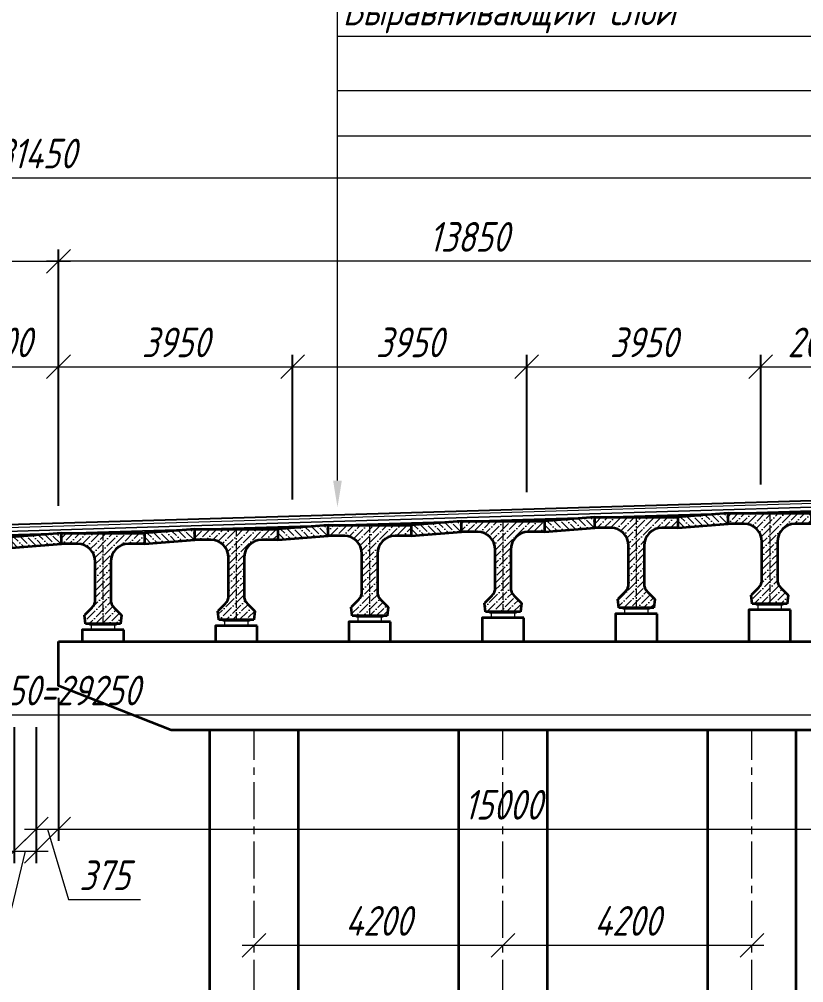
# Model space of a CAD drawing. Header units: millimetres. Extents: x 265754 to 14267433, y -6145605 to 2433772.
# Drawn here: x 6314319 to 6327556, y 86553 to 102808 of the extents above; entities that cross this region are included whole.
import ezdxf
from ezdxf import colors
from ezdxf.entities.mleader import LeaderData, LeaderLine
from ezdxf.math import Vec2, Vec3

# ---------------------------------------------------------------- set-up
doc = ezdxf.new("R2010")
doc.units = ezdxf.units.MM
doc.linetypes.add('осевая', pattern=[2, 1.25, -0.25, 0.25, -0.25])
for name, color, linetype, lineweight in [('04_Невидимые', 3, 'Continuous', 13), ('1-Бетон', 106, 'Continuous', 35), ('1-Тонкая', 5, 'Continuous', 20), ('1-Штриховка', 8, 'Continuous', 9), ('ИС_Выноска', 3, 'Continuous', 18), ('ИС_Выноски', 3, 'Continuous', 18), ('ИС_Ось', 3, 'осевая', 18), ('ИС_Размер', 3, 'Continuous', 18)]:
    doc.layers.add(name, color=color, linetype=linetype, lineweight=lineweight)
doc.layers.add('Красный поперечник', color=1, linetype='Continuous')
doc.styles.add('0', font='isocpeur.ttf', dxfattribs={"width": 0.8, "oblique": 15})
doc.dimstyles.new('М200', dxfattribs={"dimscale": 200, "dimtxt": 2.5, "dimasz": 2, "dimexe": 1, "dimexo": 1, "dimgap": 0.8, "dimtad": 1, "dimdec": 0, "dimzin": 0, "dimdsep": 46, "dimtxsty": '0', "dimblk": 'OBLIQUE', "dimcen": 0.09, "dimdle": 1, "dimclrd": 256, "dimclre": 256, "dimclrt": 256, "dimadec": 4, "dimazin": 0, "dimtfac": 1, "dimtdec": 0, "dimtmove": 1, "dimatfit": 2, "dimfxl": 1, "dimtolj": 1, "dimtzin": 0, "dimlwd": -1, "dimarcsym": 0})

# ---------------------------------------------------------------- blocks, each defined once
blk = doc.blocks.new('1530')
at = {"layer": '1-Штриховка'}
h = blk.add_hatch(dxfattribs=at)
h.set_pattern_fill('ANSI36', color=256, scale=25, style=0)
h.set_pattern_definition([(45, (-1571632.81, 568569.22), (42.0949506, 154.348152), [198.4375, -39.6875, 0, -39.6875])])
h.paths.add_polyline_path([(130, -480), (130, -1117, 0.198927), (189, -1259), (310, -1380), (295, -1530), (-295, -1530), (-310, -1380), (-189, -1259, 0.198898), (-130, -1117), (-130, -480, 0.414214), (-430, -180), (-700, -180), (-700, 0), (700, 0), (700, -180), (430, -180, 0.414224)])
at = {"layer": '1-Бетон'}
for p, q in [((-700, 0), (700, 0)), ((-700, -180), (-700, 0)), ((700, 0), (700, -180)), ((-430, -180), (-700, -180)), ((700, -180), (430, -180)), ((-130, -1117), (-130, -480)), ((130, -480), (130, -1117)), ((-189, -1259), (-310, -1380)), ((189, -1259), (310, -1380)), ((-295, -1530), (-310, -1380)), ((310, -1380), (295, -1530)), ((295, -1530), (-295, -1530))]:
    blk.add_line(p, q, dxfattribs=at)
for centre, radius, start, end in [((-430, -480), 300, 0, 90), ((430, -480), 300, 90, 180), ((-330, -1117), 200, 315.0289, 359.9744), ((330, -1117), 200, 180.0256, 224.9711)]:
    blk.add_arc(centre, radius, start, end, dxfattribs=at)
at = {"layer": 'ИС_Ось', "ltscale": 100}
blk.add_line((0, 0), (0, -1530), dxfattribs=at)
blk = doc.blocks.new('_OBLIQUE')
at = {"color": 0, "linetype": 'ByBlock', "lineweight": -2}
blk.add_line((0.5, 0.5), (-0.5, -0.5), dxfattribs=at)
blk = doc.blocks.new('*D88')
at = {"layer": 'Defpoints', "color": 0, "linetype": 'Continuous', "transparency": 16777216}
for p in [(6314981, 98726), (6314981, 94400), (6310281, 94159)]:
    blk.add_point(p, dxfattribs=at)
at = {"layer": 'ИС_Размер', "lineweight": -2, "transparency": 16777216}
for p, q in [((6310281, 94359), (6310281, 98926)), ((6314981, 94600), (6314981, 98926))]:
    blk.add_line(p, q, dxfattribs=at)
at = {"layer": 'ИС_Размер', "transparency": 16777216}
blk.add_line((6310081, 98726), (6315181, 98726), dxfattribs=at)
at = {"layer": 'ИС_Размер', "linetype": 'Continuous', "transparency": 16777216, "xscale": 400, "yscale": 400, "zscale": 400, "rotation": 180}
blk.add_blockref('_OBLIQUE', (6310281, 98726), dxfattribs=at)
at = {"layer": 'ИС_Размер', "linetype": 'Continuous', "transparency": 16777216, "xscale": 400, "yscale": 400, "zscale": 400}
blk.add_blockref('_OBLIQUE', (6314981, 98726), dxfattribs=at)
at = {"layer": 'ИС_Размер', "linetype": 'Continuous', "transparency": 16777216, "insert": (6312631, 99136), "char_height": 500, "attachment_point": 5, "style": '0'}
blk.add_mtext('\\A1;4700', dxfattribs=at)
blk = doc.blocks.new('*D89')
at = {"layer": 'Defpoints', "color": 0, "transparency": 16777216}
for p in [(6314981, 96946), (6312981, 94943), (6314981, 94400)]:
    blk.add_point(p, dxfattribs=at)
at = {"layer": 'ИС_Размер', "lineweight": -2, "transparency": 16777216}
for p, q in [((6312981, 95143), (6312981, 97146)), ((6314981, 94600), (6314981, 97146))]:
    blk.add_line(p, q, dxfattribs=at)
at = {"layer": 'ИС_Размер', "transparency": 16777216}
blk.add_line((6312781, 96946), (6315181, 96946), dxfattribs=at)
at = {"layer": 'ИС_Размер', "transparency": 16777216, "xscale": 400, "yscale": 400, "zscale": 400, "rotation": 180}
blk.add_blockref('_OBLIQUE', (6312981, 96946), dxfattribs=at)
at = {"layer": 'ИС_Размер', "transparency": 16777216, "xscale": 400, "yscale": 400, "zscale": 400}
blk.add_blockref('_OBLIQUE', (6314981, 96946), dxfattribs=at)
at = {"layer": 'ИС_Размер', "transparency": 16777216, "insert": (6313981, 97356), "char_height": 500, "attachment_point": 5, "style": '0'}
blk.add_mtext('\\A1;2000', dxfattribs=at)
blk = doc.blocks.new('*D90')
at = {"layer": 'Defpoints', "color": 0, "linetype": 'Continuous', "transparency": 16777216}
for p in [(6318931, 96946), (6318931, 94506), (6314981, 94400)]:
    blk.add_point(p, dxfattribs=at)
at = {"layer": 'ИС_Размер', "lineweight": -2, "transparency": 16777216}
for p, q in [((6314981, 94600), (6314981, 97146)), ((6318931, 94706), (6318931, 97146))]:
    blk.add_line(p, q, dxfattribs=at)
at = {"layer": 'ИС_Размер', "transparency": 16777216}
blk.add_line((6314781, 96946), (6319131, 96946), dxfattribs=at)
at = {"layer": 'ИС_Размер', "linetype": 'Continuous', "transparency": 16777216, "xscale": 400, "yscale": 400, "zscale": 400, "rotation": 180}
blk.add_blockref('_OBLIQUE', (6314981, 96946), dxfattribs=at)
at = {"layer": 'ИС_Размер', "linetype": 'Continuous', "transparency": 16777216, "xscale": 400, "yscale": 400, "zscale": 400}
blk.add_blockref('_OBLIQUE', (6318931, 96946), dxfattribs=at)
at = {"layer": 'ИС_Размер', "linetype": 'Continuous', "transparency": 16777216, "insert": (6316956, 97356), "char_height": 500, "attachment_point": 5, "style": '0'}
blk.add_mtext('\\A1;3950', dxfattribs=at)
blk = doc.blocks.new('*D91')
at = {"layer": 'Defpoints', "color": 0, "linetype": 'Continuous', "transparency": 16777216}
for p in [(6322881, 96946), (6322881, 94629), (6318931, 94506)]:
    blk.add_point(p, dxfattribs=at)
at = {"layer": 'ИС_Размер', "lineweight": -2, "transparency": 16777216}
for p, q in [((6318931, 94706), (6318931, 97146)), ((6322881, 94829), (6322881, 97146))]:
    blk.add_line(p, q, dxfattribs=at)
at = {"layer": 'ИС_Размер', "transparency": 16777216}
blk.add_line((6318731, 96946), (6323081, 96946), dxfattribs=at)
at = {"layer": 'ИС_Размер', "linetype": 'Continuous', "transparency": 16777216, "xscale": 400, "yscale": 400, "zscale": 400, "rotation": 180}
blk.add_blockref('_OBLIQUE', (6318931, 96946), dxfattribs=at)
at = {"layer": 'ИС_Размер', "linetype": 'Continuous', "transparency": 16777216, "xscale": 400, "yscale": 400, "zscale": 400}
blk.add_blockref('_OBLIQUE', (6322881, 96946), dxfattribs=at)
at = {"layer": 'ИС_Размер', "linetype": 'Continuous', "transparency": 16777216, "insert": (6320906, 97356), "char_height": 500, "attachment_point": 5, "style": '0'}
blk.add_mtext('\\A1;3950', dxfattribs=at)
blk = doc.blocks.new('*D92')
at = {"layer": 'Defpoints', "color": 0, "linetype": 'Continuous', "transparency": 16777216}
for p in [(6328831, 96946), (6328831, 95389), (6326831, 94756)]:
    blk.add_point(p, dxfattribs=at)
at = {"layer": 'ИС_Размер', "lineweight": -2, "transparency": 16777216}
for p, q in [((6326831, 94956), (6326831, 97146)), ((6328831, 95589), (6328831, 97146))]:
    blk.add_line(p, q, dxfattribs=at)
at = {"layer": 'ИС_Размер', "transparency": 16777216}
blk.add_line((6326631, 96946), (6329031, 96946), dxfattribs=at)
at = {"layer": 'ИС_Размер', "linetype": 'Continuous', "transparency": 16777216, "xscale": 400, "yscale": 400, "zscale": 400, "rotation": 180}
blk.add_blockref('_OBLIQUE', (6326831, 96946), dxfattribs=at)
at = {"layer": 'ИС_Размер', "linetype": 'Continuous', "transparency": 16777216, "xscale": 400, "yscale": 400, "zscale": 400}
blk.add_blockref('_OBLIQUE', (6328831, 96946), dxfattribs=at)
at = {"layer": 'ИС_Размер', "linetype": 'Continuous', "transparency": 16777216, "insert": (6327831, 97356), "char_height": 500, "attachment_point": 5, "style": '0'}
blk.add_mtext('\\A1;2000', dxfattribs=at)
blk = doc.blocks.new('*D96')
at = {"layer": 'Defpoints', "color": 0, "linetype": 'Continuous', "transparency": 16777216}
for p in [(6330331, 100132), (6298882, 94892), (6330331, 94791)]:
    blk.add_point(p, dxfattribs=at)
at = {"layer": 'ИС_Размер', "lineweight": -2, "transparency": 16777216}
for p, q in [((6298882, 95092), (6298882, 100332)), ((6330331, 94991), (6330331, 100332))]:
    blk.add_line(p, q, dxfattribs=at)
at = {"layer": 'ИС_Размер', "transparency": 16777216}
blk.add_line((6298682, 100132), (6330531, 100132), dxfattribs=at)
at = {"layer": 'ИС_Размер', "linetype": 'Continuous', "transparency": 16777216, "xscale": 400, "yscale": 400, "zscale": 400, "rotation": 180}
blk.add_blockref('_OBLIQUE', (6298882, 100132), dxfattribs=at)
at = {"layer": 'ИС_Размер', "linetype": 'Continuous', "transparency": 16777216, "xscale": 400, "yscale": 400, "zscale": 400}
blk.add_blockref('_OBLIQUE', (6330331, 100132), dxfattribs=at)
at = {"layer": 'ИС_Размер', "linetype": 'Continuous', "transparency": 16777216, "insert": (6314606, 100542), "char_height": 500, "attachment_point": 5, "style": '0'}
blk.add_mtext('\\A1;31450', dxfattribs=at)
blk = doc.blocks.new('*D97')
at = {"layer": 'Defpoints', "color": 0, "linetype": 'Continuous', "transparency": 16777216}
for p in [(6314981, 98726), (6328831, 95389), (6314981, 94400)]:
    blk.add_point(p, dxfattribs=at)
at = {"layer": 'ИС_Размер', "lineweight": -2, "transparency": 16777216}
for p, q in [((6314981, 94600), (6314981, 98926)), ((6328831, 95589), (6328831, 98926))]:
    blk.add_line(p, q, dxfattribs=at)
at = {"layer": 'ИС_Размер', "transparency": 16777216}
blk.add_line((6329031, 98726), (6314781, 98726), dxfattribs=at)
at = {"layer": 'ИС_Размер', "linetype": 'Continuous', "transparency": 16777216, "xscale": 400, "yscale": 400, "zscale": 400, "rotation": 180}
blk.add_blockref('_OBLIQUE', (6314981, 98726), dxfattribs=at)
at = {"layer": 'ИС_Размер', "linetype": 'Continuous', "transparency": 16777216, "xscale": 400, "yscale": 400, "zscale": 400}
blk.add_blockref('_OBLIQUE', (6328831, 98726), dxfattribs=at)
at = {"layer": 'ИС_Размер', "linetype": 'Continuous', "transparency": 16777216, "insert": (6321906, 99136), "char_height": 500, "attachment_point": 5, "style": '0'}
blk.add_mtext('\\A1;13850', dxfattribs=at)
blk = doc.blocks.new('*D107')
at = {"layer": 'Defpoints', "color": 0, "linetype": 'Continuous', "transparency": 16777216}
for p in [(6326831, 96946), (6322881, 94629), (6326831, 94756)]:
    blk.add_point(p, dxfattribs=at)
at = {"layer": 'ИС_Размер', "lineweight": -2, "transparency": 16777216}
for p, q in [((6322881, 94829), (6322881, 97146)), ((6326831, 94956), (6326831, 97146))]:
    blk.add_line(p, q, dxfattribs=at)
at = {"layer": 'ИС_Размер', "transparency": 16777216}
blk.add_line((6322681, 96946), (6327031, 96946), dxfattribs=at)
at = {"layer": 'ИС_Размер', "linetype": 'Continuous', "transparency": 16777216, "xscale": 400, "yscale": 400, "zscale": 400, "rotation": 180}
blk.add_blockref('_OBLIQUE', (6322881, 96946), dxfattribs=at)
at = {"layer": 'ИС_Размер', "linetype": 'Continuous', "transparency": 16777216, "xscale": 400, "yscale": 400, "zscale": 400}
blk.add_blockref('_OBLIQUE', (6326831, 96946), dxfattribs=at)
at = {"layer": 'ИС_Размер', "linetype": 'Continuous', "transparency": 16777216, "insert": (6324856, 97356), "char_height": 500, "attachment_point": 5, "style": '0'}
blk.add_mtext('\\A1;3950', dxfattribs=at)
blk = doc.blocks.new('*U84')
at = {"layer": '1-Бетон'}
blk.add_lwpolyline([(-750, 4000), (750, 4000), (750, -5500), (-750, -5500)], close=True, dxfattribs=at)
at = {"layer": 'ИС_Ось', "ltscale": 500}
blk.add_line((0, -5500), (0, 4000), dxfattribs=at)
blk = doc.blocks.new('*U85')
at = {"layer": 'ИС_Размер', "color": 0, "linetype": 'ByBlock', "lineweight": -2, "transparency": 16777216}
for p in [(0, 0), (4200, 0), (8400, 0)]:
    blk.add_blockref('*U84', p, dxfattribs=at)
blk = doc.blocks.new('*D117')
at = {"layer": 'Defpoints', "color": 0, "linetype": 'Continuous', "transparency": 16777216}
for p in [(6299232, 91062, 5778), (6314231, 91065, 5778), (6314231, 88772)]:
    blk.add_point(p, dxfattribs=at)
at = {"layer": 'ИС_Размер', "lineweight": -2, "transparency": 16777216}
for p, q in [((6314231, 90865), (6314231, 88572)), ((6299232, 90862), (6299232, 88572))]:
    blk.add_line(p, q, dxfattribs=at)
at = {"layer": 'ИС_Размер', "transparency": 16777216}
blk.add_line((6299032, 88772), (6314431, 88772), dxfattribs=at)
at = {"layer": 'ИС_Размер', "linetype": 'Continuous', "transparency": 16777216, "xscale": 400, "yscale": 400, "zscale": 400, "rotation": 180}
blk.add_blockref('_OBLIQUE', (6299232, 88772), dxfattribs=at)
at = {"layer": 'ИС_Размер', "linetype": 'Continuous', "transparency": 16777216, "xscale": 400, "yscale": 400, "zscale": 400}
blk.add_blockref('_OBLIQUE', (6314231, 88772), dxfattribs=at)
at = {"layer": 'ИС_Размер', "linetype": 'Continuous', "transparency": 16777216, "insert": (6306732, 89182), "char_height": 500, "attachment_point": 5, "style": '0'}
blk.add_mtext('\\A1;15000', dxfattribs=at)
blk = doc.blocks.new('*D116')
at = {"layer": 'Defpoints', "color": 0, "linetype": 'Continuous', "transparency": 16777216}
for p in [(6314981, 91562, 5778), (6329981, 91562, 5778), (6329981, 89145)]:
    blk.add_point(p, dxfattribs=at)
at = {"layer": 'ИС_Размер', "lineweight": -2, "transparency": 16777216}
for p, q in [((6314981, 91362), (6314981, 88945)), ((6329981, 91362), (6329981, 88945))]:
    blk.add_line(p, q, dxfattribs=at)
at = {"layer": 'ИС_Размер', "transparency": 16777216}
blk.add_line((6314781, 89145), (6330181, 89145), dxfattribs=at)
at = {"layer": 'ИС_Размер', "linetype": 'Continuous', "transparency": 16777216, "xscale": 400, "yscale": 400, "zscale": 400, "rotation": 180}
blk.add_blockref('_OBLIQUE', (6314981, 89145), dxfattribs=at)
at = {"layer": 'ИС_Размер', "linetype": 'Continuous', "transparency": 16777216, "xscale": 400, "yscale": 400, "zscale": 400}
blk.add_blockref('_OBLIQUE', (6329981, 89145), dxfattribs=at)
at = {"layer": 'ИС_Размер', "linetype": 'Continuous', "transparency": 16777216, "insert": (6322481, 89555), "char_height": 500, "attachment_point": 5, "style": '0'}
blk.add_mtext('\\A1;15000', dxfattribs=at)
blk = doc.blocks.new('*D303')
at = {"layer": 'Defpoints', "color": 0, "linetype": 'Continuous', "transparency": 16777216}
for p in [(6314231, 91065, 5778), (6314606, 91065, 5778), (6314606, 88772)]:
    blk.add_point(p, dxfattribs=at)
at = {"layer": 'ИС_Размер', "lineweight": -2, "transparency": 16777216}
for p, q in [((6314231, 90865), (6314231, 88572)), ((6314606, 90865), (6314606, 88572))]:
    blk.add_line(p, q, dxfattribs=at)
at = {"layer": 'ИС_Размер', "transparency": 16777216}
for p, q in [((6314031, 88772), (6314806, 88772)), ((6314419, 88772), (6314190, 87812)), ((6314190, 87812), (6312976, 87812))]:
    blk.add_line(p, q, dxfattribs=at)
at = {"layer": 'ИС_Размер', "linetype": 'Continuous', "transparency": 16777216, "xscale": 400, "yscale": 400, "zscale": 400, "rotation": 180}
blk.add_blockref('_OBLIQUE', (6314231, 88772), dxfattribs=at)
at = {"layer": 'ИС_Размер', "linetype": 'Continuous', "transparency": 16777216, "xscale": 400, "yscale": 400, "zscale": 400}
blk.add_blockref('_OBLIQUE', (6314606, 88772), dxfattribs=at)
at = {"layer": 'ИС_Размер', "linetype": 'Continuous', "transparency": 16777216, "insert": (6313583, 88222), "char_height": 500, "attachment_point": 5, "style": '0'}
blk.add_mtext('\\A1;375', dxfattribs=at)
blk = doc.blocks.new('*D304')
at = {"layer": 'Defpoints', "color": 0, "linetype": 'Continuous', "transparency": 16777216}
for p in [(6314606, 91065, 5778), (6314981, 90967), (6314981, 89145)]:
    blk.add_point(p, dxfattribs=at)
at = {"layer": 'ИС_Размер', "lineweight": -2, "transparency": 16777216}
for p, q in [((6314606, 90865), (6314606, 88945)), ((6314981, 90767), (6314981, 88945))]:
    blk.add_line(p, q, dxfattribs=at)
at = {"layer": 'ИС_Размер', "transparency": 16777216}
for p, q in [((6314406, 89145), (6315181, 89145)), ((6314794, 89145), (6315151, 87955)), ((6315151, 87955), (6316365, 87955))]:
    blk.add_line(p, q, dxfattribs=at)
at = {"layer": 'ИС_Размер', "linetype": 'Continuous', "transparency": 16777216, "xscale": 400, "yscale": 400, "zscale": 400, "rotation": 180}
blk.add_blockref('_OBLIQUE', (6314606, 89145), dxfattribs=at)
at = {"layer": 'ИС_Размер', "linetype": 'Continuous', "transparency": 16777216, "xscale": 400, "yscale": 400, "zscale": 400}
blk.add_blockref('_OBLIQUE', (6314981, 89145), dxfattribs=at)
at = {"layer": 'ИС_Размер', "linetype": 'Continuous', "transparency": 16777216, "insert": (6315758, 88365), "char_height": 500, "attachment_point": 5, "style": '0'}
blk.add_mtext('\\A1;375', dxfattribs=at)
blk = doc.blocks.new('*D315')
at = {"layer": 'Defpoints', "color": 0, "linetype": 'Continuous', "transparency": 16777216}
for p in [(6329231, 93011, 5778), (6299981, 92110, 5778), (6329231, 91073)]:
    blk.add_point(p, dxfattribs=at)
at = {"layer": 'ИС_Размер', "lineweight": -2, "transparency": 16777216}
for p, q in [((6329231, 92811), (6329231, 90873)), ((6299981, 91910), (6299981, 90873))]:
    blk.add_line(p, q, dxfattribs=at)
at = {"layer": 'ИС_Размер', "transparency": 16777216}
blk.add_line((6299781, 91073), (6329431, 91073), dxfattribs=at)
at = {"layer": 'ИС_Размер', "linetype": 'Continuous', "transparency": 16777216, "xscale": 400, "yscale": 400, "zscale": 400, "rotation": 180}
blk.add_blockref('_OBLIQUE', (6299981, 91073), dxfattribs=at)
at = {"layer": 'ИС_Размер', "linetype": 'Continuous', "transparency": 16777216, "xscale": 400, "yscale": 400, "zscale": 400}
blk.add_blockref('_OBLIQUE', (6329231, 91073), dxfattribs=at)
at = {"layer": 'ИС_Размер', "linetype": 'Continuous', "transparency": 16777216, "insert": (6314606, 91483), "char_height": 500, "width": 4222.78, "attachment_point": 5, "style": '0'}
blk.add_mtext('\\A1;13х2250=29250', dxfattribs=at)
blk = doc.blocks.new('*D332')
at = {"layer": 'Defpoints', "color": 0, "linetype": 'Continuous', "transparency": 16777216}
for p in [(6318281, 87186), (6322481, 87186), (6322481, 87186)]:
    blk.add_point(p, dxfattribs=at)
at = {"layer": 'ИС_Размер', "transparency": 16777216}
blk.add_line((6318081, 87186), (6322681, 87186), dxfattribs=at)
at = {"layer": 'ИС_Размер', "linetype": 'Continuous', "transparency": 16777216, "xscale": 400, "yscale": 400, "zscale": 400, "rotation": 180}
blk.add_blockref('_OBLIQUE', (6318281, 87186), dxfattribs=at)
at = {"layer": 'ИС_Размер', "linetype": 'Continuous', "transparency": 16777216, "xscale": 400, "yscale": 400, "zscale": 400}
blk.add_blockref('_OBLIQUE', (6322481, 87186), dxfattribs=at)
at = {"layer": 'ИС_Размер', "linetype": 'Continuous', "transparency": 16777216, "insert": (6320381, 87596), "char_height": 500, "attachment_point": 5, "style": '0'}
blk.add_mtext('\\A1;4200', dxfattribs=at)
blk = doc.blocks.new('*D333')
at = {"layer": 'Defpoints', "color": 0, "linetype": 'Continuous', "transparency": 16777216}
for p in [(6322481, 87186), (6326681, 87186), (6326681, 87186)]:
    blk.add_point(p, dxfattribs=at)
at = {"layer": 'ИС_Размер', "transparency": 16777216}
blk.add_line((6322281, 87186), (6326881, 87186), dxfattribs=at)
at = {"layer": 'ИС_Размер', "linetype": 'Continuous', "transparency": 16777216, "xscale": 400, "yscale": 400, "zscale": 400, "rotation": 180}
blk.add_blockref('_OBLIQUE', (6322481, 87186), dxfattribs=at)
at = {"layer": 'ИС_Размер', "linetype": 'Continuous', "transparency": 16777216, "xscale": 400, "yscale": 400, "zscale": 400}
blk.add_blockref('_OBLIQUE', (6326681, 87186), dxfattribs=at)
at = {"layer": 'ИС_Размер', "linetype": 'Continuous', "transparency": 16777216, "insert": (6324581, 87596), "char_height": 500, "attachment_point": 5, "style": '0'}
blk.add_mtext('\\A1;4200', dxfattribs=at)
blk = doc.blocks.new('_None')

msp = doc.modelspace()

# ---------------------------------------------------------------- hatches: boundary and pattern name
at = {"layer": '1-Штриховка'}
h = msp.add_hatch(dxfattribs=at)
h.set_pattern_fill('ANSI36', color=256, scale=25, angle=90, style=0)
h.set_pattern_definition([(135, (596959.09, -5157678.54), (-154.3481521, 42.0949506), [198.4375, -39.6875, 0, -39.6875])])
h.paths.add_polyline_path([(6326281.4564, 94473.5745), (6325431.4564, 94406.0745), (6325431.4564, 94226.0745), (6326281.4564, 94293.5745)])
h = msp.add_hatch(dxfattribs=at)
h.set_pattern_fill('ANSI36', color=256, scale=25, angle=90, style=0)
h.set_pattern_definition([(135, (592459.09, -5157813.54), (-154.3481521, 42.0949506), [198.4375, -39.6875, 0, -39.6875])])
h.paths.add_polyline_path([(6321781.4564, 94338.5745), (6320931.4564, 94271.0745), (6320931.4564, 94091.0745), (6321781.4564, 94158.5745)])
h = msp.add_hatch(dxfattribs=at)
h.set_pattern_fill('ANSI36', color=256, scale=25, angle=90, style=0)
h.set_pattern_definition([(135, (594709.09, -5157746.04), (-154.3481521, 42.0949506), [198.4375, -39.6875, 0, -39.6875])])
h.paths.add_polyline_path([(6324031.4564, 94406.0745), (6323181.4564, 94338.5745), (6323181.4564, 94158.5745), (6324031.4564, 94226.0745)])
h = msp.add_hatch(dxfattribs=at)
h.set_pattern_fill('ANSI36', color=256, scale=25, angle=90, style=0)
h.set_pattern_definition([(135, (585709.09, -5158016.04), (-154.3481521, 42.0949506), [198.4375, -39.6875, 0, -39.6875])])
h.paths.add_polyline_path([(6315031.4564, 94136.0745), (6314181.4564, 94068.5745), (6314181.4564, 93888.5745), (6315031.4564, 93956.0745)])
h = msp.add_hatch(dxfattribs=at)
h.set_pattern_fill('ANSI36', color=256, scale=25, angle=90, style=0)
h.set_pattern_definition([(135, (587959.09, -5157948.54), (-154.3481521, 42.0949506), [198.4375, -39.6875, 0, -39.6875])])
h.paths.add_polyline_path([(6317281.4564, 94203.5745), (6316431.4564, 94136.0745), (6316431.4564, 93956.0745), (6317281.4564, 94023.5745)])
h = msp.add_hatch(dxfattribs=at)
h.set_pattern_fill('ANSI36', color=256, scale=25, angle=90, style=0)
h.set_pattern_definition([(135, (590209.09, -5157881.04), (-154.3481521, 42.0949506), [198.4375, -39.6875, 0, -39.6875])])
h.paths.add_polyline_path([(6319531.4564, 94271.0745), (6318681.4564, 94203.5745), (6318681.4564, 94023.5745), (6319531.4564, 94091.0745)])

# ---------------------------------------------------------------- linework, layer by layer
at = {"layer": '04_Невидимые', "elevation": 5778.159}
for points in [[(6324951.4564, 92856.0745), (6324511.4564, 92856.0745), (6324511.4564, 92876.0745), (6324951.4564, 92876.0745)], [(6327201.4564, 92923.5745), (6326761.4564, 92923.5745), (6326761.4564, 92943.5745), (6327201.4564, 92943.5745)], [(6318201.4564, 92653.5745), (6317761.4564, 92653.5745), (6317761.4564, 92673.5745), (6318201.4564, 92673.5745)], [(6320451.4564, 92721.0745), (6320011.4564, 92721.0745), (6320011.4564, 92741.0745), (6320451.4564, 92741.0745)], [(6322701.4564, 92788.5745), (6322261.4564, 92788.5745), (6322261.4564, 92808.5745), (6322701.4564, 92808.5745)], [(6315951.4564, 92586.0745), (6315511.4564, 92586.0745), (6315511.4564, 92606.0745), (6315951.4564, 92606.0745)]]:
    msp.add_lwpolyline(points, close=True, dxfattribs=at)
at = {"layer": '1-Бетон', "elevation": 5778.159}
for points in [[(6325431.4564, 94226.0745), (6326281.4564, 94293.5745), (6326281.4564, 94473.5745), (6325431.4564, 94406.0745)], [(6320931.4564, 94091.0745), (6321781.4564, 94158.5745), (6321781.4564, 94338.5745), (6320931.4564, 94271.0745)], [(6323181.4564, 94158.5745), (6324031.4564, 94226.0745), (6324031.4564, 94406.0745), (6323181.4564, 94338.5745)], [(6314181.4564, 93888.5745), (6315031.4564, 93956.0745), (6315031.4564, 94136.0745), (6314181.4564, 94068.5745)], [(6316431.4564, 93956.0745), (6317281.4564, 94023.5745), (6317281.4564, 94203.5745), (6316431.4564, 94136.0745)], [(6318681.4564, 94023.5745), (6319531.4564, 94091.0745), (6319531.4564, 94271.0745), (6318681.4564, 94203.5745)], [(6327331.4564, 92845.5745), (6326631.4564, 92845.5745), (6326631.4564, 92311.5642), (6327331.4564, 92311.5642)], [(6322831.4564, 92710.5745), (6322131.4564, 92710.5745), (6322131.8659, 92308.0745), (6322831.8659, 92308.0745)], [(6325081.4564, 92778.0745), (6324381.4564, 92778.0745), (6324381.4564, 92311.5642), (6325081.4564, 92311.5642)], [(6316081.4564, 92508.0745), (6315381.4564, 92508.0745), (6315381.4564, 92311.5642), (6316081.4564, 92311.5642)], [(6318331.4564, 92575.5745), (6317631.4564, 92575.5745), (6317631.4564, 92308.0745), (6318331.4564, 92308.0745)], [(6320581.4564, 92643.0745), (6319881.4564, 92643.0745), (6319881.4564, 92308.0745), (6320581.4564, 92308.0745)]]:
    msp.add_lwpolyline(points, close=True, dxfattribs=at)
msp.add_lwpolyline([(6314981.3675, 92311.5642), (6329981.1897, 92311.5642), (6329981.0119, 91561.5642), (6328080.834, 90811.5642), (6316881.0119, 90811.5642), (6314981.1897, 91561.5642), (6314981.3675, 92311.5642)], dxfattribs=at)
at = {"layer": '1-Тонкая', "elevation": 5778.159}
for points in [[(6299131.2485, 93764.5642), (6301081.651, 93842.5803), (6301831.651, 93865.0803), (6305781.651, 93983.5803), (6310731.651, 94132.0803), (6312631.651, 94189.0803), (6313731.651, 94222.0803), (6318681.651, 94370.5803), (6322631.651, 94489.0803), (6326381.651, 94601.5803), (6327131.651, 94624.0803), (6330081.3084, 94712.57)], [(6299131.2485, 93704.5642), (6301081.651, 93782.5803), (6301831.651, 93805.0803), (6305781.651, 93923.5803), (6310731.651, 94072.0803), (6312631.651, 94129.0803), (6313731.651, 94162.0803), (6318681.651, 94310.5803), (6322631.651, 94429.0803), (6326381.651, 94541.5803), (6327131.651, 94564.0803), (6330081.3084, 94652.57)], [(6299131.2485, 93699.5642), (6301081.651, 93777.5803), (6301831.651, 93800.0803), (6305781.651, 93918.5803), (6310731.651, 94067.0803), (6312631.651, 94124.0803), (6313731.651, 94157.0803), (6318681.651, 94305.5803), (6322631.651, 94424.0803), (6326381.651, 94536.5803), (6327131.651, 94559.0803), (6330081.3084, 94647.57)]]:
    msp.add_lwpolyline(points, dxfattribs=at)
at = {"layer": 'Defpoints', "color": 252, "true_color": 0x939598, "elevation": 5778.159}
msp.add_lwpolyline([(6299131.2485, 93639.5642), (6301081.651, 93717.5803), (6301831.651, 93740.0803), (6305781.651, 93858.5803), (6310731.651, 94007.0803), (6312631.651, 94064.0803), (6313731.651, 94097.0803), (6318681.651, 94245.5803), (6322631.651, 94364.0803), (6326381.651, 94476.5803), (6327131.651, 94499.0803), (6330081.3084, 94587.57)], dxfattribs=at)
at = {"layer": 'ИС_Выноска'}
for p, q in [((6319688.4216, 102525.1324, 5778.159), (6333479.2616, 102525.1326, 5778.159)), ((6319688.4216, 101607.159, 5778.159), (6333479.2616, 101607.1592, 5778.159)), ((6319688.4216, 100842.4015, 5778.159), (6333479.2616, 100842.4018, 5778.159))]:
    msp.add_line(p, q, dxfattribs=at)
at = {"layer": 'ИС_Размер', "elevation": 5778.159}
for points in [[(6324931.4564, 92856.0745), (6324531.4564, 92856.0745), (6324531.4564, 92778.0745), (6324931.4564, 92778.0745), (6324931.4564, 92856.0745)], [(6327181.4564, 92923.5745), (6326781.4564, 92923.5745), (6326781.4564, 92845.5745), (6327181.4564, 92845.5745), (6327181.4564, 92923.5745)], [(6318181.4564, 92653.5745), (6317781.4564, 92653.5745), (6317781.4564, 92575.5745), (6318181.4564, 92575.5745), (6318181.4564, 92653.5745)], [(6320431.4564, 92721.0745), (6320031.4564, 92721.0745), (6320031.4564, 92643.0745), (6320431.4564, 92643.0745), (6320431.4564, 92721.0745)], [(6322681.4564, 92788.5745), (6322281.4564, 92788.5745), (6322281.4564, 92710.5745), (6322681.4564, 92710.5745), (6322681.4564, 92788.5745)], [(6315931.4564, 92586.0745), (6315531.4564, 92586.0745), (6315531.4564, 92508.0745), (6315931.4564, 92508.0745), (6315931.4564, 92586.0745)]]:
    msp.add_lwpolyline(points, dxfattribs=at)
at = {"layer": 'Красный поперечник', "elevation": 5778.159}
msp.add_lwpolyline([(6299131.2485, 93814.5642), (6301081.651, 93892.5803), (6301831.651, 93915.0803), (6305781.651, 94033.5803), (6310731.651, 94182.0803), (6312631.651, 94239.0803), (6313731.651, 94272.0803), (6318681.651, 94420.5803), (6322631.651, 94539.0803), (6326381.651, 94651.5803), (6327131.651, 94674.0803), (6330081.3084, 94762.57)], dxfattribs=at)

# ---------------------------------------------------------------- block references
at = {"layer": 'ИС_Размер', "linetype": 'Continuous'}
for p in [(6326981.4564, 94473.5745, 5778.159), (6322481.4564, 94338.5745, 5778.159), (6324731.4564, 94406.0745, 5778.159), (6315731.4564, 94136.0745, 5778.159), (6317981.4564, 94203.5745, 5778.159), (6320231.4564, 94271.0745, 5778.159)]:
    msp.add_blockref('1530', p, dxfattribs=at)
at = {"layer": 'ИС_Размер', "linetype": 'Continuous', "xscale": -1}
msp.add_blockref('*U85', (6326681.1008, 86811.5642, 5778.159), dxfattribs=at)

# ---------------------------------------------------------------- dimensions: what is measured, and where the dimension line sits
at = {"layer": 'ИС_Размер', "linetype": 'Continuous'}
for base, p1, p2, picture, middle in [((6330331.3083, 100131.9725, 5778.159), (6298881.6023, 94892.0914, 5778.159), (6330331.3083, 94791.0745, 5778.159), '*D96', (6314606.4553, 100541.9725, 5778.159)), ((6314981.2464, 98726.4301, 5778.159), (6310281.2464, 94158.7737, 5778.159), (6314981.2464, 94399.8168, 5778.159), '*D88', (6312631.2464, 99136.4301, 5778.159)), ((6314981.2464, 98726.4301, 5778.159), (6328831.2464, 95388.5429, 5778.159), (6314981.2464, 94399.8168, 5778.159), '*D97', (6321906.2464, 99136.4301, 5778.159)), ((6318931.2464, 96945.6004, 5778.159), (6314981.2464, 94399.8168, 5778.159), (6318931.2464, 94505.8739, 5778.159), '*D90', (6316956.2464, 97355.6004, 5778.159)), ((6322881.2464, 96945.6004, 5778.159), (6318931.2464, 94505.8739, 5778.159), (6322881.2464, 94629.2732, 5778.159), '*D91', (6320906.2464, 97355.6004, 5778.159)), ((6326831.2464, 96945.6004, 5778.159), (6322881.2464, 94629.2732, 5778.159), (6326831.2464, 94755.8835, 5778.159), '*D107', (6324856.2464, 97355.6004, 5778.159)), ((6328831.2464, 96945.6004, 5778.159), (6326831.2464, 94755.8835, 5778.159), (6328831.2464, 95388.5429, 5778.159), '*D92', (6327831.2464, 97355.6004, 5778.159)), ((6329981.0119, 89144.9267), (6314981.1897, 91561.5642, 5778.159), (6329981.0119, 91561.5642, 5778.159), '*D116', (6322481.1008, 89554.9267)), ((6314231.4556, 88771.7338), (6299231.6342, 91061.5879, 5778.159), (6314231.4556, 91065.1206, 5778.159), '*D117', (6306731.5449, 89181.7338)), ((6314981.1897, 89144.9267), (6314606.4564, 91065.1206, 5778.159), (6314981.1897, 90966.5135), '*D304', (6315310.823, 88364.9267)), ((6322480.7451, 87186.2315, 5778.159), (6318281.1008, 87186.2315, 5778.159), (6322480.7451, 87186.2315, 5778.159), '*D332', (6320380.9229, 87596.2315, 5778.159)), ((6326681.1008, 87186.2315, 5778.159), (6322480.7451, 87186.2315, 5778.159), (6326681.1008, 87186.2315, 5778.159), '*D333', (6324580.9229, 87596.2315, 5778.159))]:
    dim = msp.add_linear_dim(base=base, p1=p1, p2=p2, dimstyle='М200', dxfattribs=at)
    dim.commit()
    dim.dimension.update_dxf_attribs({"geometry": picture, "text_midpoint": middle})
at = {"layer": 'ИС_Размер'}
dim = msp.add_linear_dim(base=(6314981.2464, 96945.6004, 5778.159), p1=(6312981.2464, 94942.8367, 5778.159), p2=(6314981.2464, 94399.8168, 5778.159), dimstyle='М200', dxfattribs=at)
dim.commit()
dim.dimension.update_dxf_attribs({"geometry": '*D89', "text_midpoint": (6313981.2464, 97355.6004, 5778.159)})
at = {"layer": 'ИС_Размер', "linetype": 'Continuous'}
dim = msp.add_linear_dim(base=(6329231.4564, 91073.0564), p1=(6299981.4564, 92109.5642, 5778.159), p2=(6329231.4564, 93011.0745, 5778.159), text='13х2250=<>', dimstyle='М200', dxfattribs=at)
dim.commit()
dim.dimension.update_dxf_attribs({"geometry": '*D315', "text_midpoint": (6314606.4564, 91483.0564)})
dim = msp.add_linear_dim(base=(6314606.4564, 88771.7338), p1=(6314231.4556, 91065.1206, 5778.159), p2=(6314606.4564, 91065.1206, 5778.159), dimstyle='М200', dxfattribs=at)
dim.commit()
dim.dimension.update_dxf_attribs({"geometry": '*D303', "text_midpoint": (6314029.66, 87812.1428), "dimtype": 160})

# ---------------------------------------------------------------- leaders
at = {"layer": 'ИС_Выноска', "ltscale": 0.5}
ml = msp.add_multileader_mtext('Standard', dxfattribs=at)
ml.set_content('\\A1;Асфальтобетон ЩМА-16 по ГОСТ 58406.1 на ПБВ60 по ГОСТ 52056-2003                            -50мм\\PАсфальтобетон А22 Нт по ГОСТ 58406.2-2020 на БНД 50/70 по ГОСТ 33133-2020               -60мм\\PГидроизоляция Техноэластмост Б             -5 мм\\PВыравнивающий слой                      -min 30 мм', color=256, style='0')
ml.set_leader_properties(color=256, linetype='ByLayer', lineweight=-1)
ml.build(insert=Vec2(0, 0))
ml.multileader.update_dxf_attribs({"text_left_attachment_type": 6, "text_right_attachment_type": 6, "dogleg_length": 0.36, "arrow_head_size": 450, "scale": 75})
ctx = ml.context
ctx.base_point, ctx.scale, ctx.char_height, ctx.arrow_head_size, ctx.landing_gap_size, ctx.plane_origin, ctx.plane_x_axis, ctx.plane_y_axis = Vec3(6319760.4216, 105056.7552, 5778.159), 75, 500, 450, 18, Vec3(6319180.3141, 134082.2011, 5778.159), Vec3(1, 0.0000000247), Vec3(-0.0000000247, 1)
ctx.left_attachment, ctx.right_attachment = 6, 6
notes = []
notes.append((ctx, [(0, (1, 1, 0), (6319688.4216, 105056.7552, 5778.159), (1, 0.0000000247), 72, [(0, [(6319688.4216, 94574.0528, 5778.159)], 0, [])])]))
ctx.mtext.insert, ctx.mtext.text_direction, ctx.mtext.rotation, ctx.mtext.width, ctx.mtext.flow_direction = Vec3(6319778.4216, 105706.7552, 5778.159), Vec3(1, 0.0000000247), 0.0000000247, 14306.378366, 5
at = {"layer": 'ИС_Выноски'}
ml = msp.add_multileader_mtext('Standard', dxfattribs=at)
ml.set_content('Ось разделительной полосы', color=256, style='0')
ml.set_leader_properties(color=256, linetype='ByLayer', lineweight=-1)
ml.set_arrow_properties(name='NONE')
ml.build(insert=Vec2(0, 0))
ml.multileader.update_dxf_attribs({"text_left_attachment_type": 6, "text_right_attachment_type": 6, "dogleg_length": 0.36, "arrow_head_size": 1200, "scale": 200})
ctx = ml.context
ctx.base_point, ctx.scale, ctx.char_height, ctx.arrow_head_size, ctx.landing_gap_size, ctx.plane_origin = Vec3(6306088.7959, 101806.0331, 5778.159), 200, 600, 1200, 100, Vec3(6319699.6081, 90756.1387, 5778.159)
ctx.left_attachment, ctx.right_attachment, ctx.text_align_type = 6, 6, 1
notes.append((ctx, [(1, (1, 1, 0), (6312634.6071, 101806.0331, 5778.159), (-1, 0), 161.0417, [(1, [(6312631.6488, 96257.1481, 5778.159)], 0, [])])]))
ctx.mtext.insert, ctx.mtext.width, ctx.mtext.alignment, ctx.mtext.flow_direction = Vec3(6309281.1806, 102526.0331, 5778.159), 8198.503535, 2, 5
ml = msp.add_multileader_mtext('Standard', dxfattribs=at)
ml.set_content('Ось разделительной полосы', color=256, style='0')
ml.set_leader_properties(color=256, linetype='ByLayer', lineweight=-1)
ml.set_arrow_properties(name='NONE')
ml.build(insert=Vec2(0, 0))
ml.multileader.update_dxf_attribs({"text_left_attachment_type": 6, "text_right_attachment_type": 6, "dogleg_length": 0.36, "arrow_head_size": 1200, "scale": 200})
ctx = ml.context
ctx.base_point, ctx.scale, ctx.char_height, ctx.arrow_head_size, ctx.landing_gap_size, ctx.plane_origin = Vec3(6346405.089, 96115.1883), 200, 600, 1200, 100, Vec3(6360015.9012, 85065.2939)
ctx.left_attachment, ctx.right_attachment, ctx.text_align_type = 6, 6, 1
notes.append((ctx, [(1, (1, 1, 0), (6352950.9002, 96115.1883), (-1, 0), 161.0417, [(1, [(6352947.9419, 90566.3033)], 0, [])])]))
ctx.mtext.insert, ctx.mtext.width, ctx.mtext.alignment, ctx.mtext.flow_direction = Vec3(6349597.4737, 96835.1883), 8198.503535, 2, 5
for ctx, leaders in notes:
    for number, flags, end, landing, length, lines in leaders:
        leader = LeaderData()
        leader.index, (leader.has_last_leader_line, leader.has_dogleg_vector, leader.attachment_direction) = number, flags
        leader.last_leader_point, leader.dogleg_vector, leader.dogleg_length = Vec3(end), Vec3(landing), length
        for number, points, colour, breaks in lines:
            line = LeaderLine()
            line.index, line.vertices, line.color, line.breaks = number, Vec3.list(points), colors.encode_raw_color(colour), breaks
            leader.lines.append(line)
        ctx.leaders.append(leader)

doc.saveas('drawing.dxf')
